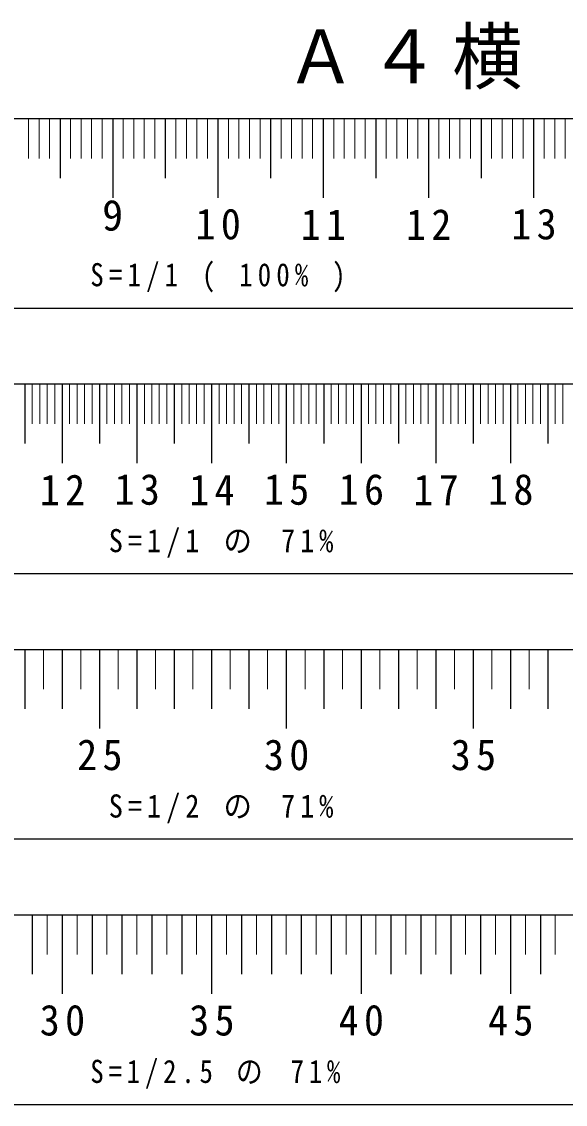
# Model space of a CAD drawing. Units: millimetres on the paper, with parts at other scales. Extents: x -141 to 144, y -102 to 104.
# Drawn here: x -54.3 to -2.6, y 0.2 to 103.2 of the extents above; entities that cross this region are included whole.
import ezdxf
from ezdxf.enums import TextEntityAlignment as Align

# ---------------------------------------------------------------- set-up
doc = ezdxf.new("R2010")
doc.units = ezdxf.units.MM
for name, color, linetype, lineweight in [('0-0', 4, 'Continuous', 13), ('1-0', 4, 'Continuous', 13), ('2-0', 7, 'Continuous', 25), ('3-0', 7, 'Continuous', 25), ('F-0', 7, 'Continuous', 25)]:
    doc.layers.add(name, color=color, linetype=linetype, lineweight=lineweight)
doc.styles.add('ＭＳ 明朝', font='')
doc.styles.get('ＭＳ 明朝').set_extended_font_data('MS Mincho')

msp = doc.modelspace()

# ---------------------------------------------------------------- linework, layer by layer
at = {"layer": '0-0'}
for p, q in [((-53.657, 93.899), (-53.657, 90.149)), ((-52.657, 93.899), (-52.657, 90.149)), ((-51.657, 93.899), (-51.657, 90.149)), ((-49.657, 93.899), (-49.657, 90.149)), ((-48.657, 93.899), (-48.657, 90.149)), ((-47.657, 93.899), (-47.657, 90.149)), ((-46.657, 93.899), (-46.657, 90.149)), ((-44.657, 93.899), (-44.657, 90.149)), ((-43.657, 93.899), (-43.657, 90.149)), ((-42.657, 93.899), (-42.657, 90.149)), ((-41.657, 93.899), (-41.657, 90.149)), ((-39.657, 93.899), (-39.657, 90.149)), ((-38.657, 93.899), (-38.657, 90.149)), ((-37.657, 93.899), (-37.657, 90.149)), ((-36.657, 93.899), (-36.657, 90.149)), ((-34.657, 93.899), (-34.657, 90.149)), ((-33.657, 93.899), (-33.657, 90.149)), ((-32.657, 93.899), (-32.657, 90.149)), ((-31.657, 93.899), (-31.657, 90.149)), ((-29.657, 93.899), (-29.657, 90.149)), ((-28.657, 93.899), (-28.657, 90.149)), ((-27.657, 93.899), (-27.657, 90.149)), ((-26.657, 93.899), (-26.657, 90.149)), ((-24.657, 93.899), (-24.657, 90.149)), ((-23.657, 93.899), (-23.657, 90.149)), ((-22.657, 93.899), (-22.657, 90.149)), ((-21.657, 93.899), (-21.657, 90.149)), ((-19.657, 93.899), (-19.657, 90.149)), ((-18.657, 93.899), (-18.657, 90.149)), ((-17.657, 93.899), (-17.657, 90.149)), ((-16.657, 93.899), (-16.657, 90.149)), ((-14.657, 93.899), (-14.657, 90.149)), ((-13.657, 93.899), (-13.657, 90.149)), ((-12.657, 93.899), (-12.657, 90.149)), ((-11.657, 93.899), (-11.657, 90.149)), ((-9.657, 93.899), (-9.657, 90.149)), ((-8.657, 93.899), (-8.657, 90.149)), ((-7.657, 93.899), (-7.657, 90.149)), ((-6.657, 93.899), (-6.657, 90.149)), ((-4.657, 93.899), (-4.657, 90.149)), ((-3.657, 93.899), (-3.657, 90.149)), ((-2.657, 93.899), (-2.657, 90.149))]:
    msp.add_line(p, q, dxfattribs=at)
at = {"layer": '0-0', "color": 7, "lineweight": 25}
for p, q in [((-50.657, 93.899), (-50.657, 88.274)), ((-45.657, 93.899), (-45.657, 86.399)), ((-40.657, 93.899), (-40.657, 88.274)), ((-35.657, 93.899), (-35.657, 86.399)), ((-30.657, 93.899), (-30.657, 88.274)), ((-25.657, 93.899), (-25.657, 86.399)), ((-20.657, 93.899), (-20.657, 88.274)), ((-15.657, 93.899), (-15.657, 86.399)), ((-10.657, 93.899), (-10.657, 88.274)), ((-5.657, 93.899), (-5.657, 86.399))]:
    msp.add_line(p, q, dxfattribs=at)
at = {"layer": '1-0', "color": 7, "lineweight": 25}
for p, q in [((-54.007, 68.661), (-54.007, 63.036)), ((-50.457, 68.661), (-50.457, 61.161)), ((-46.907, 68.661), (-46.907, 63.036)), ((-43.357, 68.661), (-43.357, 61.161)), ((-39.807, 68.661), (-39.807, 63.036)), ((-36.257, 68.661), (-36.257, 61.161)), ((-32.707, 68.661), (-32.707, 63.036)), ((-29.157, 68.661), (-29.157, 61.161)), ((-25.607, 68.661), (-25.607, 63.036)), ((-22.057, 68.661), (-22.057, 61.161)), ((-18.507, 68.661), (-18.507, 63.036)), ((-14.957, 68.661), (-14.957, 61.161)), ((-11.407, 68.661), (-11.407, 63.036)), ((-7.857, 68.661), (-7.857, 61.161)), ((-4.307, 68.661), (-4.307, 63.036))]:
    msp.add_line(p, q, dxfattribs=at)
at = {"layer": '1-0'}
for p, q in [((-53.297, 68.661), (-53.297, 64.911)), ((-52.587, 68.661), (-52.587, 64.911)), ((-51.877, 68.661), (-51.877, 64.911)), ((-51.167, 68.661), (-51.167, 64.911)), ((-49.747, 68.661), (-49.747, 64.911)), ((-49.037, 68.661), (-49.037, 64.911)), ((-48.327, 68.661), (-48.327, 64.911)), ((-47.617, 68.661), (-47.617, 64.911)), ((-46.197, 68.661), (-46.197, 64.911)), ((-45.487, 68.661), (-45.487, 64.911)), ((-44.777, 68.661), (-44.777, 64.911)), ((-44.067, 68.661), (-44.067, 64.911)), ((-42.647, 68.661), (-42.647, 64.911)), ((-41.937, 68.661), (-41.937, 64.911)), ((-41.227, 68.661), (-41.227, 64.911)), ((-40.517, 68.661), (-40.517, 64.911)), ((-39.097, 68.661), (-39.097, 64.911)), ((-38.387, 68.661), (-38.387, 64.911)), ((-37.677, 68.661), (-37.677, 64.911)), ((-36.967, 68.661), (-36.967, 64.911)), ((-35.547, 68.661), (-35.547, 64.911)), ((-34.837, 68.661), (-34.837, 64.911)), ((-34.127, 68.661), (-34.127, 64.911)), ((-33.417, 68.661), (-33.417, 64.911)), ((-31.997, 68.661), (-31.997, 64.911)), ((-31.287, 68.661), (-31.287, 64.911)), ((-30.577, 68.661), (-30.577, 64.911)), ((-29.867, 68.661), (-29.867, 64.911)), ((-28.447, 68.661), (-28.447, 64.911)), ((-27.737, 68.661), (-27.737, 64.911)), ((-27.027, 68.661), (-27.027, 64.911)), ((-26.317, 68.661), (-26.317, 64.911)), ((-24.897, 68.661), (-24.897, 64.911)), ((-24.187, 68.661), (-24.187, 64.911)), ((-23.477, 68.661), (-23.477, 64.911)), ((-22.767, 68.661), (-22.767, 64.911)), ((-21.347, 68.661), (-21.347, 64.911)), ((-20.637, 68.661), (-20.637, 64.911)), ((-19.927, 68.661), (-19.927, 64.911)), ((-19.217, 68.661), (-19.217, 64.911)), ((-17.797, 68.661), (-17.797, 64.911)), ((-17.087, 68.661), (-17.087, 64.911)), ((-16.377, 68.661), (-16.377, 64.911)), ((-15.667, 68.661), (-15.667, 64.911)), ((-14.247, 68.661), (-14.247, 64.911)), ((-13.537, 68.661), (-13.537, 64.911)), ((-12.827, 68.661), (-12.827, 64.911)), ((-12.117, 68.661), (-12.117, 64.911)), ((-10.697, 68.661), (-10.697, 64.911)), ((-9.987, 68.661), (-9.987, 64.911)), ((-9.277, 68.661), (-9.277, 64.911)), ((-8.567, 68.661), (-8.567, 64.911)), ((-7.147, 68.661), (-7.147, 64.911)), ((-6.437, 68.661), (-6.437, 64.911)), ((-5.727, 68.661), (-5.727, 64.911)), ((-5.017, 68.661), (-5.017, 64.911)), ((-3.597, 68.661), (-3.597, 64.911)), ((-2.887, 68.661), (-2.887, 64.911))]:
    msp.add_line(p, q, dxfattribs=at)
at = {"layer": '2-0'}
for p, q in [((-54.007, 43.423), (-54.007, 37.798)), ((-50.457, 43.423), (-50.457, 37.798)), ((-46.907, 43.423), (-46.907, 35.923)), ((-43.357, 43.423), (-43.357, 37.798)), ((-39.807, 43.423), (-39.807, 37.798)), ((-36.257, 43.423), (-36.257, 37.798)), ((-32.707, 43.423), (-32.707, 37.798)), ((-29.157, 43.423), (-29.157, 35.923)), ((-25.607, 43.423), (-25.607, 37.798)), ((-22.057, 43.423), (-22.057, 37.798)), ((-18.507, 43.423), (-18.507, 37.798)), ((-14.957, 43.423), (-14.957, 37.798)), ((-11.407, 43.423), (-11.407, 35.923)), ((-7.857, 43.423), (-7.857, 37.798)), ((-4.307, 43.423), (-4.307, 37.798))]:
    msp.add_line(p, q, dxfattribs=at)
at = {"layer": '2-0', "color": 4, "lineweight": 13}
for p, q in [((-52.232, 43.423), (-52.232, 39.673)), ((-48.682, 43.423), (-48.682, 39.673)), ((-45.132, 43.423), (-45.132, 39.673)), ((-41.582, 43.423), (-41.582, 39.673)), ((-38.032, 43.423), (-38.032, 39.673)), ((-34.482, 43.423), (-34.482, 39.673)), ((-30.932, 43.423), (-30.932, 39.673)), ((-27.382, 43.423), (-27.382, 39.673)), ((-23.832, 43.423), (-23.832, 39.673)), ((-20.282, 43.423), (-20.282, 39.673)), ((-16.732, 43.423), (-16.732, 39.673)), ((-13.182, 43.423), (-13.182, 39.673)), ((-9.632, 43.423), (-9.632, 39.673)), ((-6.082, 43.423), (-6.082, 39.673))]:
    msp.add_line(p, q, dxfattribs=at)
at = {"layer": '3-0'}
for p, q in [((-53.297, 18.184), (-53.297, 12.559)), ((-50.457, 18.184), (-50.457, 10.684)), ((-47.617, 18.184), (-47.617, 12.559)), ((-44.777, 18.184), (-44.777, 12.559)), ((-41.937, 18.184), (-41.937, 12.559)), ((-39.097, 18.184), (-39.097, 12.559)), ((-36.257, 18.184), (-36.257, 10.684)), ((-33.417, 18.184), (-33.417, 12.559)), ((-30.577, 18.184), (-30.577, 12.559)), ((-27.737, 18.184), (-27.737, 12.559)), ((-24.897, 18.184), (-24.897, 12.559)), ((-22.057, 18.184), (-22.057, 10.684)), ((-19.217, 18.184), (-19.217, 12.559)), ((-16.377, 18.184), (-16.377, 12.559)), ((-13.537, 18.184), (-13.537, 12.559)), ((-10.697, 18.184), (-10.697, 12.559)), ((-7.857, 18.184), (-7.857, 10.684)), ((-5.017, 18.184), (-5.017, 12.559))]:
    msp.add_line(p, q, dxfattribs=at)
at = {"layer": '3-0', "color": 4, "lineweight": 13}
for p, q in [((-51.877, 18.184), (-51.877, 14.434)), ((-49.037, 18.184), (-49.037, 14.434)), ((-46.197, 18.184), (-46.197, 14.434)), ((-43.357, 18.184), (-43.357, 14.434)), ((-40.517, 18.184), (-40.517, 14.434)), ((-37.677, 18.184), (-37.677, 14.434)), ((-34.837, 18.184), (-34.837, 14.434)), ((-31.997, 18.184), (-31.997, 14.434)), ((-29.157, 18.184), (-29.157, 14.434)), ((-26.317, 18.184), (-26.317, 14.434)), ((-23.477, 18.184), (-23.477, 14.434)), ((-20.637, 18.184), (-20.637, 14.434)), ((-17.797, 18.184), (-17.797, 14.434)), ((-14.957, 18.184), (-14.957, 14.434)), ((-12.117, 18.184), (-12.117, 14.434)), ((-9.277, 18.184), (-9.277, 14.434)), ((-6.437, 18.184), (-6.437, 14.434)), ((-3.597, 18.184), (-3.597, 14.434))]:
    msp.add_line(p, q, dxfattribs=at)
at = {"layer": 'F-0'}
for p, q in [((69.343, 93.899), (-140.657, 93.899)), ((69.343, 68.661), (-140.657, 68.661)), ((69.343, 43.423), (-140.657, 43.423)), ((69.343, 18.184), (-140.657, 18.184))]:
    msp.add_line(p, q, dxfattribs=at)
for points in [[(-140.657, 93.899), (-140.657, 75.899), (69.343, 75.899)], [(-140.657, 68.661), (-140.657, 50.661), (69.343, 50.661)], [(-140.657, 43.423), (-140.657, 25.423), (69.343, 25.423)], [(-140.657, 18.184), (-140.657, 0.184), (69.343, 0.184)]]:
    msp.add_lwpolyline(points, dxfattribs=at)

# ---------------------------------------------------------------- texts
at = {"layer": '0-0', "color": 3, "style": 'ＭＳ 明朝'}
msp.add_text('9', height=2.933, dxfattribs=at).set_placement((-46.657, 82.399), align=Align.BOTTOM_LEFT)
at = {"layer": '0-0', "color": 3, "char_height": 2.933, "attachment_point": 7, "style": 'ＭＳ 明朝'}
for s, insert in [('\\T1.27;\\W0.95;10', (-37.782, 82.399)), ('\\T1.27;\\W0.95;11', (-27.782, 82.399)), ('\\T1.27;\\W0.95;12', (-17.782, 82.399)), ('\\T1.27;\\W0.95;13', (-7.782, 82.399))]:
    msp.add_mtext(s, dxfattribs=dict(at, insert=insert))
at = {"layer": '1-0', "color": 3, "char_height": 2.933, "attachment_point": 7, "style": 'ＭＳ 明朝'}
for s, insert in [('\\T1.27;\\W0.95;12', (-52.582, 57.161)), ('\\T1.27;\\W0.95;13', (-45.482, 57.161)), ('\\T1.27;\\W0.95;14', (-38.382, 57.161)), ('\\T1.27;\\W0.95;15', (-31.282, 57.161)), ('\\T1.27;\\W0.95;16', (-24.182, 57.161)), ('\\T1.27;\\W0.95;17', (-17.082, 57.161)), ('\\T1.27;\\W0.95;18', (-9.982, 57.161))]:
    msp.add_mtext(s, dxfattribs=dict(at, insert=insert))
at = {"layer": '2-0', "color": 2, "insert": (-29.21, 96.697), "char_height": 5.132, "attachment_point": 7, "style": 'ＭＳ 明朝'}
msp.add_mtext('\\T1.19;\\W0.95;Ａ４横\\~100％\\~印刷', dxfattribs=at)
at = {"layer": '2-0', "color": 3, "char_height": 2.933, "attachment_point": 7, "style": 'ＭＳ 明朝'}
for s, insert in [('\\T1.27;\\W0.95;25', (-49.032, 31.923)), ('\\T1.27;\\W0.95;30', (-31.282, 31.923)), ('\\T1.27;\\W0.95;35', (-13.532, 31.923))]:
    msp.add_mtext(s, dxfattribs=dict(at, insert=insert))
at = {"layer": '3-0', "color": 3, "char_height": 2.933, "attachment_point": 7, "style": 'ＭＳ 明朝'}
for s, insert in [('\\T1.27;\\W0.95;30', (-52.582, 6.684)), ('\\T1.27;\\W0.95;35', (-38.382, 6.684)), ('\\T1.27;\\W0.95;40', (-24.182, 6.684)), ('\\T1.27;\\W0.95;45', (-9.982, 6.684))]:
    msp.add_mtext(s, dxfattribs=dict(at, insert=insert))
at = {"layer": 'F-0', "char_height": 2.199, "attachment_point": 7, "style": 'ＭＳ 明朝'}
for s, insert in [('\\T1.39;\\W0.85;S=1/1\\~(\\~100%\\~)', (-47.782, 77.399)), ('\\T1.35;\\W0.9;S=1/1\\~の\\~71%', (-46.032, 52.161)), ('\\T1.35;\\W0.9;S=1/2\\~の\\~71%', (-46.032, 26.923)), ('\\T1.36;\\W0.85;S=1/2.5\\~の\\~71%', (-47.782, 1.684))]:
    msp.add_mtext(s, dxfattribs=dict(at, insert=insert))

doc.saveas('drawing.dxf')
